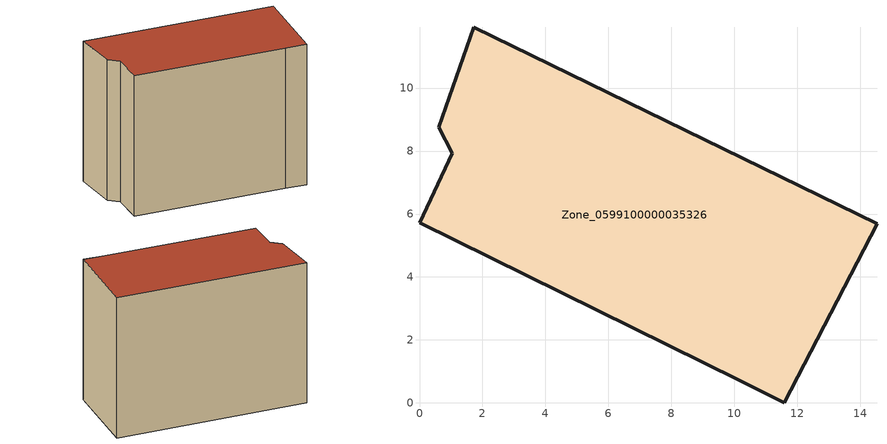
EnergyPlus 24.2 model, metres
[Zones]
Zone_0599100000035326
 floor ground (C_G): 10.16,0.71 0,5.73 1.04,7.93 0.61,8.75 1.73,11.94 14.53,5.7 11.58,0 z0
 wall outside (C_F): 0,5.73 10.16,0.71 11.58,0 14.53,5.7 1.73,11.94 0.61,8.75 1.04,7.93 0,5.73 z0:10.83
 roof outside (C_R): 1.73,11.94 0.61,8.75 1.04,7.93 0,5.73 10.16,0.71 11.58,0 14.53,5.7 z10.83
[BUILDING]
Pand.0599100000035326: North Axis=0; Terrain=City; Loads Convergence Tolerance Value=0.04; Temperature Convergence Tolerance Value=0.4; Solar Distribution=FullExterior; Maximum Number of Warmup Days=25; Minimum Number of Warmup Days=1
[Site:Location]
Rotterdam.The.Hague.AP_ZH_NLD Design_Conditions: Latitude=51.96; Longitude=4.45; Time Zone=1; Elevation=-4.5
[SITE:GROUNDTEMPERATURE:BUILDINGSURFACE]
18, 18, 18, 18, 18, 18, 18, 18, 18, 18, 18, 18
[MATERIAL] Thermal Absorptance=0.9; Solar Absorptance=0.7; Visible Absorptance=0.7
Name | Roughness | Thickness | Conductivity | Density | Specific Heat
G.TI.1946 | MediumSmooth | 0.15 | 1 | 540 | 1210
F.TI.1946 | Rough | 0.3 | 0.857143 | 1920 | 840
R.TI.1946 | MediumRough | 0.2 | 0.1 | 1500 | 1000
[CONSTRUCTION]
C_G: G.TI.1946
C_F: F.TI.1946
C_R: R.TI.1946
[ZONE]
Zone_0599100000035326: Type=1; Multiplier=1; Ceiling Height=Autocalculate; Volume=Autocalculate; Floor Area=autocalculate; Part of Total Floor Area=Yes
[ZONEINFILTRATION:DESIGNFLOWRATE]
Infil_Zone_0599100000035326: Zone or ZoneList or Space or SpaceList=Zone_0599100000035326; Schedule=AlwaysOn; Design Flow Rate Calculation Method=Flow/Area; Flow Rate per Floor Area=0.003; Constant Term Coefficient=1; Temperature Term Coefficient=0; Velocity Term Coefficient=0; Velocity Squared Term Coefficient=0
[HVACTEMPLATE:ZONE:IDEALLOADSAIRSYSTEM]
Zone_0599100000035326: Maximum Heating Supply Air Temperature=50; Minimum Cooling Supply Air Temperature=13; Maximum Heating Supply Air Humidity Ratio=0.0156; Minimum Cooling Supply Air Humidity Ratio=0.0077; Heating Limit=NoLimit; Cooling Limit=NoLimit; Dehumidification Control Type=ConstantSensibleHeatRatio; Cooling Sensible Heat Ratio=0.7; Dehumidification Setpoint=60; Humidification Control Type=None; Humidification Setpoint=30; Outdoor Air Method=None; Outdoor Air Flow Rate per Person=0.00944; Outdoor Air Flow Rate per Zone Floor Area=0; Outdoor Air Flow Rate per Zone=0; Demand Controlled Ventilation Type=None; Outdoor Air Economizer Type=NoEconomizer; Heat Recovery Type=None; Sensible Heat Recovery Effectiveness=0.7; Latent Heat Recovery Effectiveness=0.65
[ZONECONTROL:THERMOSTAT]
ThermostatControl_Zone_0599100000035326: Zone or ZoneList=Zone_0599100000035326; Control Type Schedule=DualSetpointControlType; Control 1=Thermostat_Zone_0599100000035326; Temperature Difference Between Cutout And Setpoint=0
[THERMOSTATSETPOINT:DUALSETPOINT]
Thermostat_Zone_0599100000035326: Heating Setpoint Temperature Schedule=HeatingSetpoint_Zone_0599100000035326; Cooling Setpoint Temperature Schedule=CoolingSetpoint_Zone_0599100000035326
[SCHEDULE:COMPACT]
HeatingSetpoint_Zone_0599100000035326: Through: 12/31, For: AllDays, Until: 24:00, 21
CoolingSetpoint_Zone_0599100000035326: Through: 12/31, For: AllDays, Until: 24:00, 24
DualSetpointControlType: Through: 12/31, For: AllDays, Until: 24:00, 4
AlwaysOn: Through: 12/31, For: AllDays, Until: 24:00, 1
